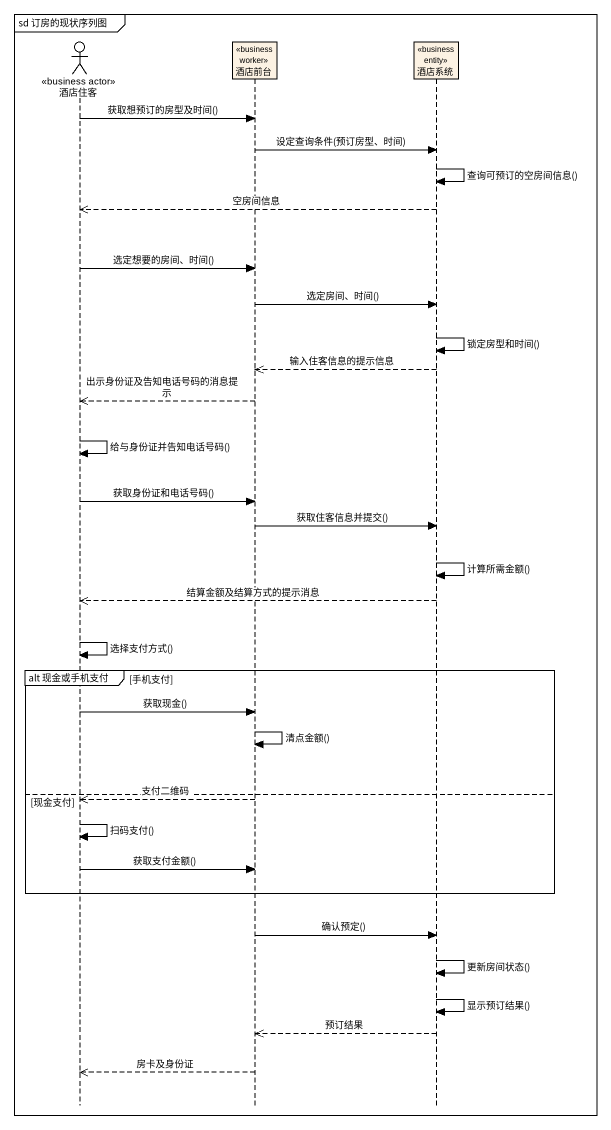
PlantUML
@startuml
mainframe sd 订房的现状序列图
hide footbox
actor 酒店住客 <<business actor>>
participant 酒店前台 <<business worker>>
participant 酒店系统 <<business entity>>

酒店住客 -> 酒店前台 : 获取想预订的房型及时间()
酒店前台 -> 酒店系统 : 设定查询条件(预订房型、时间)
酒店系统 -> 酒店系统 : 查询可预订的空房间信息()
酒店系统 -->> 酒店住客 : 空房间信息
酒店住客 -> 酒店前台 : 选定想要的房间、时间()
酒店前台 -> 酒店系统 : 选定房间、时间()
酒店系统 -> 酒店系统 : 锁定房型和时间()
酒店系统 -->> 酒店前台 : 输入住客信息的提示信息
酒店前台 -->> 酒店住客 : 出示身份证及告知电话号码的消息提示
酒店住客 -> 酒店住客 : 给与身份证并告知电话号码()
酒店住客 -> 酒店前台 : 获取身份证和电话号码()
酒店前台 -> 酒店系统 : 获取住客信息并提交()
酒店系统 -> 酒店系统 : 计算所需金额()
酒店系统 -->> 酒店住客 : 结算金额及结算方式的提示消息
酒店住客 -> 酒店住客 : 选择支付方式()
group alt 现金或手机支付 [手机支付]
  酒店住客 -> 酒店前台 : 获取现金()
  酒店前台 -> 酒店前台 : 清点金额()
else 现金支付
  酒店前台 -->> 酒店住客 : 支付二维码
  酒店住客 -> 酒店住客 : 扫码支付()
  酒店住客 -> 酒店前台 : 获取支付金额()
end
酒店前台 -> 酒店系统 : 确认预定()
酒店系统 -> 酒店系统 : 更新房间状态()
酒店系统 -> 酒店系统 : 显示预订结果()
酒店系统 -->> 酒店前台 : 预订结果
酒店前台 -->> 酒店住客 : 房卡及身份证
@enduml
